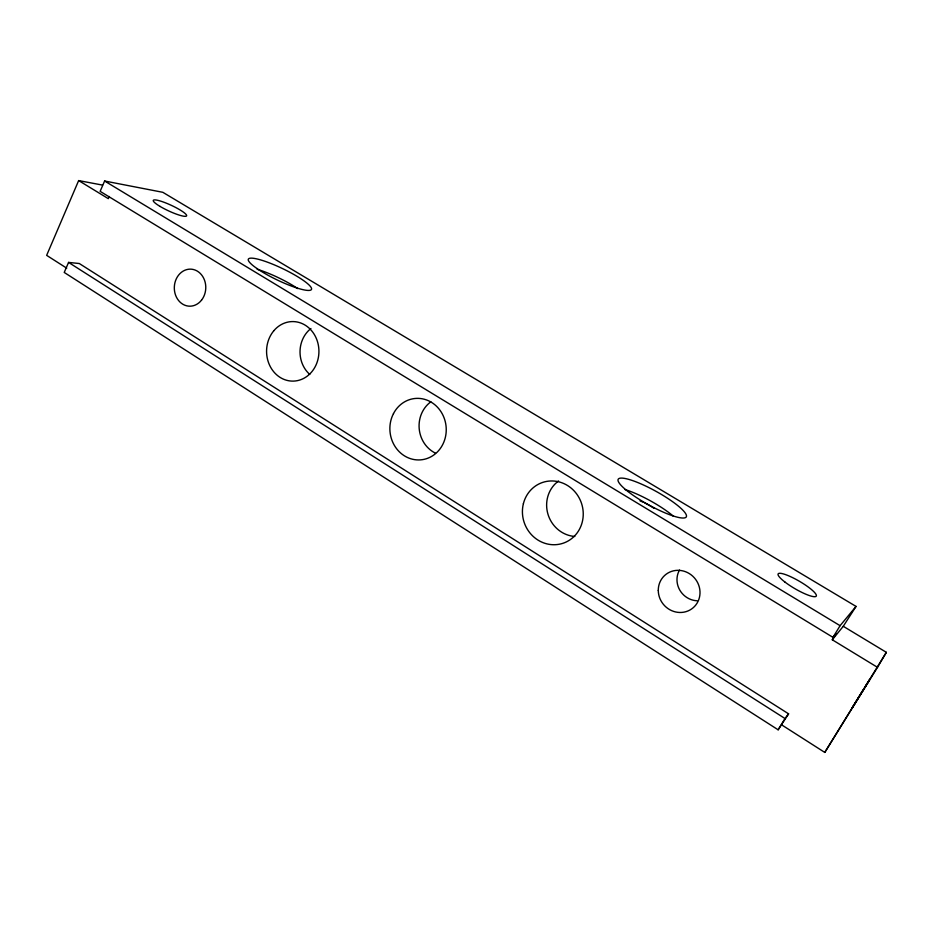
<?xml version="1.0" encoding="UTF-8"?>
<svg xmlns="http://www.w3.org/2000/svg" width="933" height="933" viewBox="0 0 933 933"><rect width="100%" height="100%" fill="white"/><g stroke="black" fill="none" stroke-linecap="round" stroke-linejoin="round"><path stroke-width="1.4" d="M102.513 185.096L78.652 180.582L46.65 255.35L66.721 268.168M68.564 262.406L64.225 272.448L778.145 729.804L788.595 713.838L79.293 263.526L68.564 262.406L785.003 718.527L788.595 713.838M832.283 639.781L843.269 626.3L856.039 606.415L162.82 192.303L104.613 181.014L100.146 191.347L832.994 637.356L835.991 633.694L832.283 639.781L877.498 667.34L824.772 752.418L781.819 724.976M109.254 196.501L108.321 198.659L78.652 180.582M877.498 667.34L886.35 652.33L843.269 626.3M824.772 752.418L886.35 652.33M832.994 637.356L840.085 625.681L856.039 606.415M778.145 729.804L785.003 718.527M859.153 696.438L862.932 690.315M858.395 697.662L852.016 708.124L869.731 679.457L865.078 686.863M104.613 181.014L840.085 625.681M697.068 600.782A20.538 19.511 48.1 0 1 679.504 570.051M435.489 453.17A29.448 27.139 84.3 0 1 419.197 428.737A29.448 27.139 84.3 0 1 430.848 401.82M574.786 536.452A30.614 29.028 70 0 1 547.916 514.048A30.614 29.028 70 0 1 558.564 480.962M309.756 374.401A28.491 25.308 -90 0 1 310.922 328.521M640.038 500.869A16.176 3.324 29 0 1 643.49 502.339M644.691 502.91A16.176 3.324 29 0 1 654.138 508.38M624.877 489.487A38.836 7.977 29 0 1 673.544 516.334M257.24 269.287A34.953 6.508 25.6 0 1 297.72 288.589M784.945 582.052A22.054 4.327 30.2 0 0 816.107 596.292A22.054 4.327 30.2 0 0 790.543 576.652A22.054 4.327 30.2 0 0 784.945 582.052M160.079 206.426A18.357 3.091 24.9 0 0 186.565 215.92A18.357 3.091 24.9 0 0 163.252 201.994A18.357 3.091 24.9 0 0 160.079 206.426M627.886 491.446A38.906 7.709 28.9 0 0 685.277 517.687A38.906 7.709 28.9 0 0 643.513 485.02A38.906 7.709 28.9 0 0 627.886 491.446M256.995 268.541A35.011 6.286 25.6 0 0 310.292 290.245A35.011 6.286 25.6 0 0 272.331 264.062A35.011 6.286 25.6 0 0 256.995 268.541M201.54 300.146A18.532 15.733 -87.8 0 0 193.621 269.567A18.532 15.733 -87.8 0 0 174.984 293.265A18.532 15.733 -87.8 0 0 201.54 300.146M658.278 590.402A21.541 20.386 50.3 0 0 689.709 610.135A21.541 20.386 50.3 0 0 689.452 573.667A21.541 20.386 50.3 0 0 658.278 590.402M273.929 330.632A29.774 26.182 89.8 0 0 286.396 380.221A29.774 26.182 89.8 0 0 317.92 343.181A29.774 26.182 89.8 0 0 273.929 330.632M523.39 503.692A32.084 30.218 71.1 0 0 560.92 543.881A32.084 30.218 71.1 0 0 574.18 490.968A32.084 30.218 71.1 0 0 523.39 503.692M393.481 413.599A30.812 28.153 84.3 0 0 418.392 459.946A30.812 28.153 84.3 0 0 442.3 413.925A30.812 28.153 84.3 0 0 393.481 413.599"/></g></svg>
